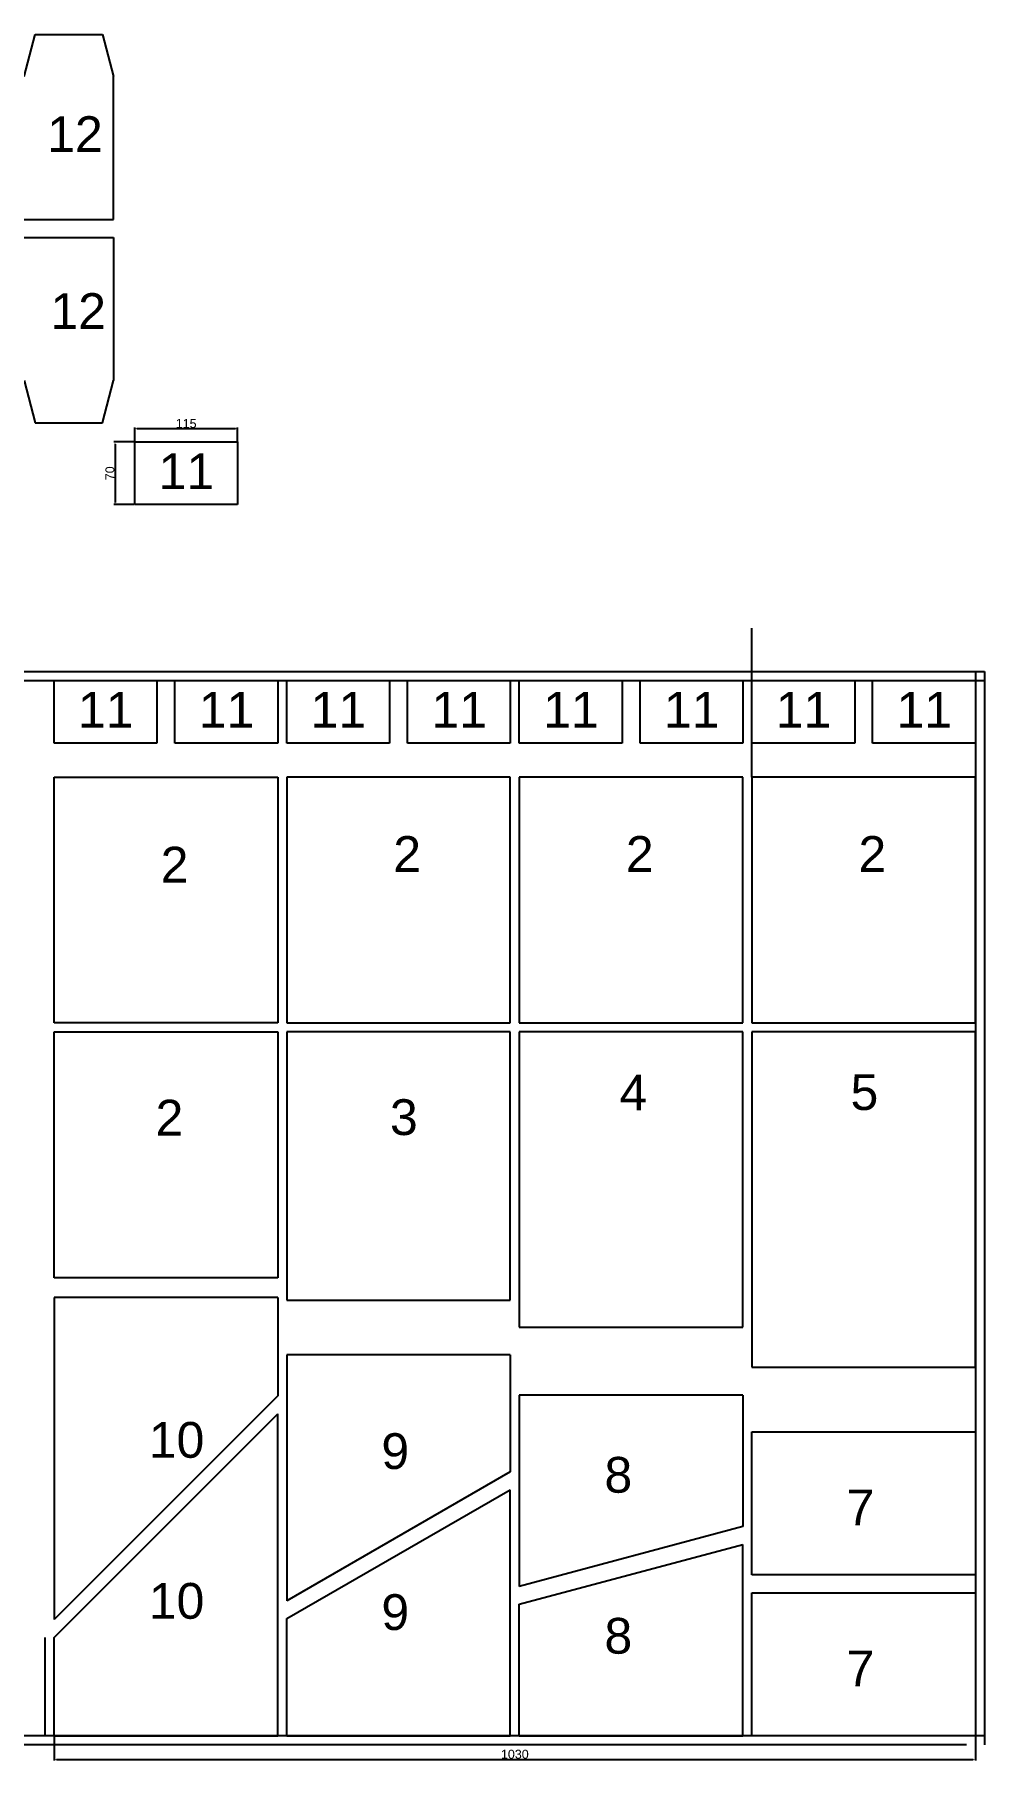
# Model space of a CAD drawing. Header units: millimetres. Extents: x -4275 to 17266, y -15886 to 5463.
# Drawn here: x -1555 to -493, y -9456 to -7526 of the extents above; entities that cross this region are included whole.
import ezdxf

# ---------------------------------------------------------------- set-up
doc = ezdxf.new("R2010")
doc.units = ezdxf.units.MM
for name, color, linetype in [('尺寸标注', 6, 'Continuous'), ('标号', 4, 'Continuous'), ('辅助线', 40, 'Continuous')]:
    doc.layers.add(name, color=color, linetype=linetype)
doc.styles.get("Standard").update_dxf_attribs({"font": 'arial.ttf'})
doc.dimstyles.new('ISO-25-JHF', dxfattribs={"dimtxt": 10, "dimasz": 2.5, "dimexe": 1.25, "dimexo": 0.625, "dimtad": 1, "dimtxsty": 'Standard', "dimcen": 2.5, "dimadec": 0, "dimazin": 0, "dimtfac": 1, "dimtmove": 0, "dimatfit": 3, "dimfxl": 1, "dimarcsym": 0})

# ---------------------------------------------------------------- blocks, each defined once
blk = doc.blocks.new('*D274')
at = {"layer": 'Defpoints', "color": 0, "transparency": 16777216}
for p in [(-1533, -9428.3), (-503, -9428.3), (-503, -9454.7)]:
    blk.add_point(p, dxfattribs=at)
at = {"layer": '尺寸标注', "color": 0, "lineweight": -2, "transparency": 16777216}
for p, q in [((-1533, -9428.9), (-1533, -9455.9)), ((-503, -9428.9), (-503, -9455.9)), ((-1530.5, -9454.7), (-505.5, -9454.7))]:
    blk.add_line(p, q, dxfattribs=at)
at = {"layer": '尺寸标注', "color": 0, "transparency": 16777216}
for points in [[(-1530.5, -9454.3), (-1530.5, -9455.1), (-1533, -9454.7)], [(-505.5, -9454.3), (-505.5, -9455.1), (-503, -9454.7)]]:
    blk.add_solid(points, dxfattribs=at)
at = {"layer": '尺寸标注', "color": 0, "transparency": 16777216, "insert": (-1018, -9449), "char_height": 10, "attachment_point": 5}
blk.add_mtext('1030', dxfattribs=at)
blk = doc.blocks.new('*D300')
at = {"layer": 'Defpoints', "color": 0, "transparency": 16777216}
for p in [(-1442.9, -7981.7), (-1464.9, -8051.7), (-1442.9, -8051.7)]:
    blk.add_point(p, dxfattribs=at)
at = {"layer": '尺寸标注', "color": 0, "lineweight": -2, "transparency": 16777216}
for p, q in [((-1443.5, -7981.7), (-1466.1, -7981.7)), ((-1464.9, -7984.2), (-1464.9, -8049.2)), ((-1443.5, -8051.7), (-1466.1, -8051.7))]:
    blk.add_line(p, q, dxfattribs=at)
at = {"layer": '尺寸标注', "color": 0, "transparency": 16777216}
for points in [[(-1465.3, -7984.2), (-1464.5, -7984.2), (-1464.9, -7981.7)], [(-1465.3, -8049.2), (-1464.5, -8049.2), (-1464.9, -8051.7)]]:
    blk.add_solid(points, dxfattribs=at)
at = {"layer": '尺寸标注', "color": 0, "transparency": 16777216, "insert": (-1470.6, -8016.7), "char_height": 10, "attachment_point": 5, "rotation": 90}
blk.add_mtext('70', dxfattribs=at)
blk = doc.blocks.new('*D301')
at = {"layer": 'Defpoints', "color": 0, "transparency": 16777216}
for p in [(-1327.9, -7966.8), (-1442.9, -7981.7), (-1327.9, -7981.7)]:
    blk.add_point(p, dxfattribs=at)
at = {"layer": '尺寸标注', "color": 0, "lineweight": -2, "transparency": 16777216}
for p, q in [((-1442.9, -7981), (-1442.9, -7965.6)), ((-1440.4, -7966.8), (-1330.4, -7966.8)), ((-1327.9, -7981), (-1327.9, -7965.6))]:
    blk.add_line(p, q, dxfattribs=at)
at = {"layer": '尺寸标注', "color": 0, "transparency": 16777216}
for points in [[(-1440.4, -7966.4), (-1440.4, -7967.2), (-1442.9, -7966.8)], [(-1330.4, -7966.4), (-1330.4, -7967.2), (-1327.9, -7966.8)]]:
    blk.add_solid(points, dxfattribs=at)
at = {"layer": '尺寸标注', "color": 0, "transparency": 16777216, "insert": (-1385.4, -7961.1), "char_height": 10, "attachment_point": 5}
blk.add_mtext('115', dxfattribs=at)

msp = doc.modelspace()

# ---------------------------------------------------------------- linework, layer by layer
for p, q in [((-1566.547, -7573.101), (-1554.047, -7526.101)), ((-1554.047, -7526.101), (-1479.047, -7526.101)), ((-1479.047, -7526.101), (-1466.547, -7573.101)), ((-1466.547, -7733.101), (-1466.547, -7573.101)), ((-1566.547, -7733.101), (-1466.547, -7733.101)), ((-1566.547, -7753.101), (-1466.547, -7753.101)), ((-1466.547, -7753.101), (-1466.547, -7913.101)), ((-1566.547, -7913.101), (-1554.047, -7960.101)), ((-1479.047, -7960.101), (-1466.547, -7913.101)), ((-1554.047, -7960.101), (-1479.047, -7960.101)), ((-1442.882, -8051.658), (-1442.882, -7981.658)), ((-1442.882, -7981.658), (-1327.882, -7981.658)), ((-1327.882, -7981.658), (-1327.882, -8051.658)), ((-1327.882, -8051.658), (-1442.882, -8051.658)), ((-2993.02, -8238.304), (-493.02, -8238.304)), ((-493.02, -8238.304), (-493.02, -9438.304)), ((-1533.02, -8318.304), (-1533.02, -8248.304)), ((-1533.02, -8248.304), (-1418.02, -8248.304)), ((-1418.02, -8248.304), (-1418.02, -8318.304)), ((-1398.02, -8318.304), (-1398.02, -8248.304)), ((-1398.02, -8248.304), (-1283.02, -8248.304)), ((-1283.02, -8248.304), (-1283.02, -8318.304)), ((-1273.02, -8318.304), (-1273.02, -8248.304)), ((-1273.02, -8248.304), (-1158.02, -8248.304)), ((-1158.02, -8248.304), (-1158.02, -8318.304)), ((-1138.02, -8318.304), (-1138.02, -8248.304)), ((-1138.02, -8248.304), (-1023.02, -8248.304)), ((-1023.02, -8248.304), (-1023.02, -8318.304)), ((-1013.02, -8318.304), (-1013.02, -8248.304)), ((-1013.02, -8248.304), (-898.02, -8248.304)), ((-898.02, -8248.304), (-898.02, -8318.304)), ((-878.02, -8318.304), (-878.02, -8248.304)), ((-878.02, -8248.304), (-763.02, -8248.304)), ((-763.02, -8248.304), (-763.02, -8318.304)), ((-753.02, -8318.304), (-753.02, -8248.304)), ((-753.02, -8248.304), (-638.02, -8248.304)), ((-638.02, -8248.304), (-638.02, -8318.304)), ((-618.02, -8318.304), (-618.02, -8248.304)), ((-618.02, -8248.304), (-503.02, -8248.304)), ((-503.02, -8248.304), (-503.02, -8318.304)), ((-1418.02, -8318.304), (-1533.02, -8318.304)), ((-1283.02, -8318.304), (-1398.02, -8318.304)), ((-1158.02, -8318.304), (-1273.02, -8318.304)), ((-1023.02, -8318.304), (-1138.02, -8318.304)), ((-898.02, -8318.304), (-1013.02, -8318.304)), ((-763.02, -8318.304), (-878.02, -8318.304)), ((-638.02, -8318.304), (-753.02, -8318.304)), ((-503.02, -8318.304), (-618.02, -8318.304)), ((-1533.02, -8356.304), (-1283.02, -8356.304)), ((-1533.02, -8631.304), (-1533.02, -8356.304)), ((-1283.02, -8356.304), (-1283.02, -8631.304)), ((-1023.02, -8356.304), (-1273.02, -8356.304)), ((-1273.02, -8356.304), (-1273.02, -8631.304)), ((-1023.02, -8631.304), (-1023.02, -8356.304)), ((-763.02, -8356.304), (-1013.02, -8356.304)), ((-1013.02, -8356.304), (-1013.02, -8631.304)), ((-763.02, -8631.304), (-763.02, -8356.304)), ((-503.02, -8356.304), (-753.02, -8356.304)), ((-753.02, -8356.304), (-753.02, -8631.304)), ((-503.02, -8631.304), (-503.02, -8356.304)), ((-1283.02, -8631.304), (-1533.02, -8631.304)), ((-1533.02, -8641.304), (-1283.02, -8641.304)), ((-1533.02, -8916.304), (-1533.02, -8641.304)), ((-1283.02, -8641.304), (-1283.02, -8916.304)), ((-1273.02, -8631.304), (-1023.02, -8631.304)), ((-1023.02, -8641.304), (-1273.02, -8641.304)), ((-1273.02, -8641.304), (-1273.02, -8941.304)), ((-1023.02, -8941.304), (-1023.02, -8641.304)), ((-1013.02, -8631.304), (-763.02, -8631.304)), ((-763.02, -8641.304), (-1013.02, -8641.304)), ((-1013.02, -8641.304), (-1013.02, -8971.304)), ((-763.02, -8971.304), (-763.02, -8641.304)), ((-753.02, -8631.304), (-503.02, -8631.304)), ((-503.02, -8641.304), (-753.02, -8641.304)), ((-753.02, -8641.304), (-753.02, -9016.304)), ((-503.02, -9016.304), (-503.02, -8641.304)), ((-1283.02, -8916.304), (-1533.02, -8916.304)), ((-1283.02, -8938.304), (-1533.02, -8938.304)), ((-1533.02, -8938.304), (-1533.02, -9298.304)), ((-1283.02, -8938.304), (-1283.02, -9048.304)), ((-1273.02, -8941.304), (-1023.02, -8941.304)), ((-1013.02, -8971.304), (-763.02, -8971.304)), ((-1023.02, -9002.304), (-1273.02, -9002.304)), ((-1273.02, -9002.304), (-1273.02, -9277.304)), ((-1023.02, -9002.304), (-1023.02, -9133.304)), ((-753.02, -9016.304), (-503.02, -9016.304)), ((-1283.02, -9048.304), (-1533.02, -9298.304)), ((-763.02, -9047.304), (-1013.02, -9047.304)), ((-1013.02, -9047.304), (-1013.02, -9261.304)), ((-763.02, -9047.304), (-763.02, -9194.304)), ((-1533.02, -9318.304), (-1283.02, -9068.304)), ((-1283.02, -9428.304), (-1283.02, -9068.304)), ((-753.02, -9088.304), (-503.02, -9088.304)), ((-753.02, -9248.304), (-753.02, -9088.304)), ((-503.02, -9088.304), (-503.02, -9248.304)), ((-1023.02, -9133.304), (-1273.02, -9277.304)), ((-1273.02, -9297.304), (-1023.02, -9153.304)), ((-1023.02, -9428.304), (-1023.02, -9153.304)), ((-763.02, -9194.304), (-1013.02, -9261.304)), ((-1013.02, -9281.304), (-763.02, -9214.304)), ((-763.02, -9428.304), (-763.02, -9214.304)), ((-503.02, -9248.304), (-753.02, -9248.304)), ((-1013.02, -9428.304), (-1013.02, -9281.304)), ((-753.02, -9268.304), (-503.02, -9268.304)), ((-753.02, -9428.304), (-753.02, -9268.304)), ((-503.02, -9268.304), (-503.02, -9428.304)), ((-1273.02, -9428.304), (-1273.02, -9297.304)), ((-1533.02, -9428.304), (-1533.02, -9318.304)), ((-1533.02, -9428.304), (-1283.02, -9428.304)), ((-1273.02, -9428.304), (-1023.02, -9428.304)), ((-1013.02, -9428.304), (-763.02, -9428.304)), ((-503.02, -9428.304), (-753.02, -9428.304)), ((-513.02, -9438.304), (-3013.02, -9438.304))]:
    msp.add_line(p, q)
at = {"layer": '辅助线'}
for p, q in [((-753.02, -8356.304), (-753.02, -8190.003)), ((-503.02, -8238.304), (-503.02, -9438.304)), ((-2993.02, -8248.304), (-493.02, -8248.304)), ((-1543.02, -9428.304), (-1543.02, -9318.304)), ((-493.02, -9428.304), (-2993.02, -9428.304))]:
    msp.add_line(p, q, dxfattribs=at)

# ---------------------------------------------------------------- texts
at = {"layer": '标号', "char_height": 40, "attachment_point": 7}
for s, insert in [('12 ', (-1540.767, -7657.492)), ('12 ', (-1537.166, -7855.338)), ('11 ', (-1416.154, -8034.446)), ('11 ', (-1506.292, -8301.092)), ('11 ', (-1371.292, -8301.092)), ('11 ', (-1246.292, -8301.092)), ('11 ', (-1111.292, -8301.092)), ('11 ', (-986.292, -8301.092)), ('11 ', (-851.292, -8301.092)), ('11 ', (-726.292, -8301.092)), ('11 ', (-591.292, -8301.092)), ('2 ', (-1153.879, -8462.376)), ('2 ', (-893.879, -8462.376)), ('2 ', (-633.879, -8462.376)), ('2 ', (-1413.879, -8474.277)), ('4 ', (-901.039, -8729.176)), ('5 ', (-642.758, -8729.176)), ('2 ', (-1419.61, -8757.176)), ('3 ', (-1157.575, -8757.176)), ('10 ', (-1427.182, -9118.048)), ('9 ', (-1167.182, -9130.581)), ('8 ', (-917.827, -9157.095)), ('7 ', (-647.182, -9193.048)), ('10', (-1427.182, -9298.048)), ('9 ', (-1167.182, -9310.581)), ('8 ', (-917.827, -9337.095)), ('7 ', (-647.182, -9373.048))]:
    msp.add_mtext_dynamic_manual_height_columns(s, width=70.10425, gutter_width=12.5, heights=[0], dxfattribs=dict(at, insert=insert))

# ---------------------------------------------------------------- dimensions: what is measured, and where the dimension line sits
at = {"layer": '尺寸标注'}
for p1, p2, distance, picture, middle in [((-1442.882, -7981.658), (-1327.882, -7981.658), 14.849, '*D301', (-1385.382, -7961.079)), ((-1442.882, -7981.658), (-1442.882, -8051.658), -21.994, '*D300', (-1470.607, -8016.658)), ((-1533.02, -9428.304), (-503.02, -9428.304), -26.381, '*D274', (-1018.02, -9448.951))]:
    dim = msp.add_aligned_dim(p1=p1, p2=p2, distance=distance, dimstyle='ISO-25-JHF', dxfattribs=at)
    dim.commit()
    dim.dimension.update_dxf_attribs({"geometry": picture, "text_midpoint": middle})

doc.saveas('drawing.dxf')
